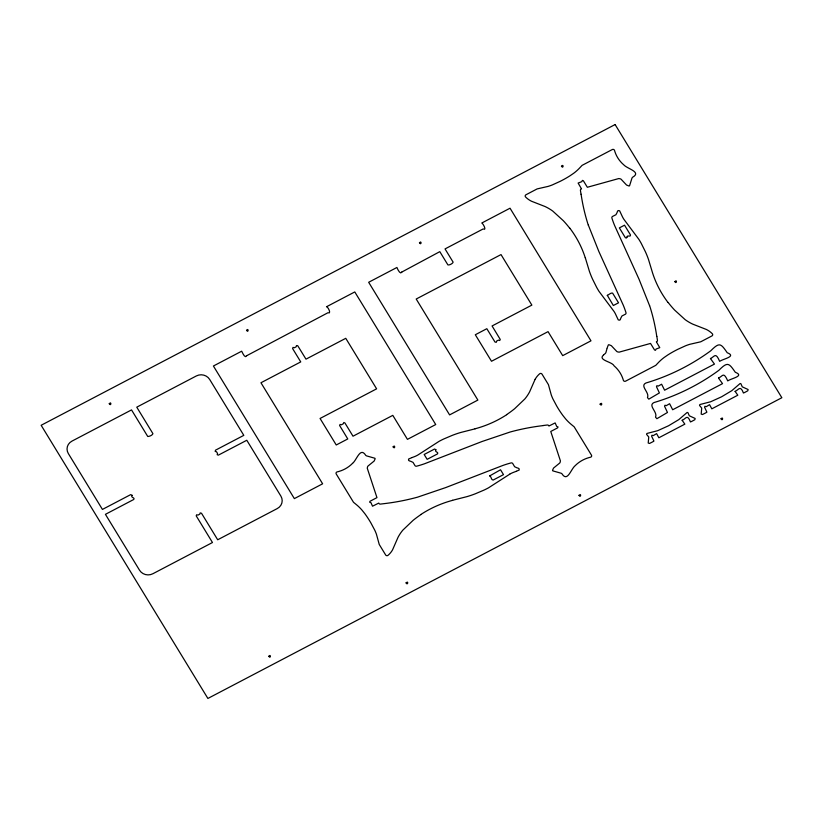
<?xml version="1.0" encoding="UTF-8"?>
<svg xmlns="http://www.w3.org/2000/svg" width="823" height="823" viewBox="0 0 823 823"><rect width="100%" height="100%" fill="white"/><g stroke="black" fill="none" stroke-linecap="round" stroke-linejoin="round"><path stroke-width="1.23" d="M607.014 348.366L608.31 344.95A1.471 1.379 4.3 0 1 608.927 344.714L611.324 345.67L616.797 351.493A4.393 4.094 4.3 0 0 617.847 351.946L619.122 352.151L650.53 343.428L654.522 349.95L655.489 350.3L656.065 349.055L659.768 347.656L656.373 341.812A1.533 1.43 4.3 0 0 657.433 340.259L656.847 336.442M606.921 348.901L605.882 352.645A4.938 4.609 4.3 0 1 605.368 353.396L603.835 354.764M535.125 379.29L529.631 391.83A44.967 41.901 4.3 0 1 524.837 398.97L514.612 408.743A114.973 107.124 4.3 0 1 506.608 414.638M352.532 463.411C356.873 459.913 360.217 446.498 365.793 455.417A4.938 4.609 4.3 0 0 366.605 455.901L374.877 458.246A1.471 1.379 4.3 0 1 375.144 458.823L374.146 461.045L367.953 466.085A4.393 4.094 4.3 0 0 367.48 467.063L367.274 468.246L376.955 497.627L370.011 501.279L369.64 502.174L370.988 502.73L372.531 506.196L378.755 503.09A1.533 1.43 4.3 0 0 380.432 504.098L384.516 503.594A215.554 200.822 4.3 0 0 417.528 497.174L445.696 487.586L503.018 465.396A98.565 91.837 4.3 0 1 511.032 462.927A1.533 1.43 4.3 0 1 512.76 463.565L514.622 466.723L517.029 467.855A17.89 16.666 4.3 0 1 517.513 467.968L518.12 468.164A2.52 2.356 4.3 0 1 519.128 468.853L519.19 470.015L516.638 471.157M603.444 355.063C597.529 360.289 612.281 361.657 614.081 365.844A31.346 29.196 4.3 0 1 622.929 378.868L623.35 380.247A1.533 1.43 4.3 0 0 625.593 381.162L655.787 365.34L657.824 363.18A48.125 44.833 4.3 0 1 664.089 357.521L667.926 354.878A107.278 99.953 4.3 0 1 677.854 349.302L685.518 345.804A54.236 50.532 4.3 0 1 689.818 344.302L700.733 341.792L711.936 335.928A1.533 1.43 4.3 0 0 712.307 333.737A21.46 19.989 4.3 0 0 706.34 329.457L692.843 324.18A44.967 41.901 4.3 0 1 685.137 319.643L674.541 309.993A114.973 107.124 4.3 0 1 668.142 302.473M509.725 474.192L488.492 487.844A94.038 87.608 4.3 0 1 484.089 490.066L475.416 493.749A98.019 91.322 4.3 0 1 466.939 496.639L452.588 500.281M412.117 457.547L414.463 456.642A24.968 23.26 4.3 0 0 417.971 454.954L439.184 441.272A94.038 87.608 4.3 0 1 443.597 439.05L452.259 435.367A98.019 91.322 4.3 0 1 460.746 432.476L475.087 428.834M411.839 457.66L408.578 459.039L408.558 460.252A2.52 2.356 4.3 0 0 409.566 460.942L410.163 461.147A17.89 16.666 4.3 0 0 410.646 461.261L413.053 462.392L414.926 465.551A1.533 1.43 4.3 0 0 416.644 466.178A98.565 91.837 4.3 0 0 424.658 463.719L481.98 441.529L510.167 432.003A215.554 200.822 4.3 0 1 543.17 425.594M516.381 471.26L513.223 472.474A24.968 23.26 4.3 0 0 509.704 474.161M543.17 425.522L547.244 425.018A1.533 1.43 4.3 0 1 548.92 426.026L555.155 422.919L556.687 426.386L558.035 426.942L557.603 427.878L550.762 431.468L560.412 460.87L560.206 462.053A4.393 4.094 4.3 0 1 559.733 463.02L553.54 468.071L552.542 470.293A1.471 1.379 4.3 0 0 552.799 470.869L561.07 473.215A4.938 4.609 4.3 0 1 561.883 473.698C567.469 482.617 570.812 469.203 575.143 465.705A31.346 29.196 4.3 0 1 589.021 457.598L590.503 457.228A1.533 1.43 4.3 0 0 591.459 455.14L574.166 426.818L571.82 424.894A48.125 44.833 4.3 0 1 565.689 418.989L562.819 415.389A107.278 99.953 4.3 0 1 556.729 406.068L552.891 398.888A54.236 50.532 4.3 0 1 551.245 394.855L548.437 384.66L542.018 374.146A1.533 1.43 4.3 0 0 539.662 373.776A21.46 19.989 4.3 0 0 535.145 379.3M649.553 305.611L639.029 279.223L614.627 225.543A98.565 91.837 4.3 0 1 611.9 218.044A1.533 1.43 4.3 0 1 612.559 216.439L615.933 214.731L617.116 212.499A17.89 16.666 4.3 0 1 617.229 212.046L617.435 211.49A2.52 2.356 4.3 0 1 618.166 210.554L619.626 210.781L622.116 216.099A24.968 23.26 4.3 0 0 623.957 219.391L638.854 239.328A94.038 87.608 4.3 0 1 641.282 243.454L645.325 251.581A98.019 91.322 4.3 0 1 648.514 259.523L652.567 272.927A106.949 99.645 4.3 0 0 668.05 302.535M588.332 225.101L598.846 251.478L623.258 305.168A98.565 91.837 4.3 0 1 625.984 312.668A1.533 1.43 4.3 0 1 625.326 314.263L621.951 315.97L620.768 318.213A17.89 16.666 4.3 0 1 620.645 318.655L620.449 319.221A2.52 2.356 4.3 0 1 619.719 320.157L618.258 319.921L615.769 314.602A24.968 23.26 4.3 0 0 613.927 311.31L599.021 291.383A94.038 87.608 4.3 0 1 596.603 287.258L592.55 279.131A98.019 91.322 4.3 0 1 589.361 271.189L585.307 257.774M581.038 194.259L580.441 190.452A1.533 1.43 4.3 0 1 581.511 188.899L578.116 183.056L581.82 181.657L582.396 180.402L583.363 180.751L587.344 187.274L618.762 178.56L620.038 178.756A4.393 4.094 4.3 0 1 621.077 179.208L626.56 185.041L628.957 185.998A1.471 1.379 4.3 0 0 629.564 185.751L631.992 178.066A4.938 4.609 4.3 0 1 632.506 177.315C641.991 171.986 627.373 168.921 623.793 164.867A31.346 29.196 4.3 0 1 614.956 151.844L614.534 150.455A1.533 1.43 4.3 0 0 612.291 149.539L582.087 165.361L580.061 167.532A48.125 44.833 4.3 0 1 573.796 173.19L569.958 175.824A107.278 99.953 4.3 0 1 560.021 181.41L552.356 184.908A54.236 50.532 4.3 0 1 548.056 186.41L537.141 188.909L525.938 194.784A1.533 1.43 4.3 0 0 525.568 196.975A21.46 19.989 4.3 0 0 531.545 201.254L545.032 206.522A44.967 41.901 4.3 0 1 552.747 211.069L563.333 220.708A114.973 107.124 4.3 0 1 569.742 228.238M588.27 225.111A215.554 200.822 4.3 0 1 581.1 194.249M569.835 228.177A106.949 99.645 4.3 0 1 585.256 257.794M421.006 514.396A106.949 99.645 4.3 0 1 452.609 500.333M421.067 514.478A114.973 107.124 4.3 0 0 413.074 520.373L402.838 530.146A44.967 41.901 4.3 0 0 398.044 537.285L392.561 549.826A21.46 19.989 4.3 0 1 388.003 555.34A1.533 1.43 4.3 0 1 385.658 554.969L379.238 544.456L376.44 534.25A54.236 50.532 4.3 0 0 374.784 530.228L370.957 523.047A107.278 99.953 4.3 0 0 364.877 513.717L361.997 510.126A48.125 44.833 4.3 0 0 355.855 504.211L353.509 502.297L336.226 473.976A1.533 1.43 4.3 0 1 337.183 471.888L338.665 471.517A31.346 29.196 4.3 0 0 352.511 463.38M506.67 414.72A106.949 99.645 4.3 0 1 475.077 428.783M649.614 305.59A215.554 200.822 4.3 0 1 656.775 336.453M682.154 420.306L684.849 424.143L658.853 437.774L656.6 433.618L653.328 435.583L651.909 435.264L651.621 436.19L653.915 441.077A33.095 30.832 4.3 0 1 652.732 441.828L649.542 443.453L648.215 443.041L648.75 437.013L646.539 434.307L646.919 433.464L657.67 430.696L668.615 425.728L678.841 419.596L687.154 412.426L687.925 412.621L689.293 415.769L695.137 418.454L694.838 419.72L691.711 421.407A33.383 31.099 4.3 0 1 690.446 421.942C687.236 413.393 685.672 419.205 682.164 420.224M710.455 358.54L714.457 364.085L664.603 390.205L661.62 384.218L658.184 386.11L656.898 385.689L656.476 386.707L659.398 392.931L648.812 399.155L647.464 397.612C649.903 392.489 639.45 385.936 645.952 382.993C669.233 376.101 691.197 365.114 710.784 350.763C719.6 341.936 720.753 343.356 727.213 352.717C736.945 356.524 723.16 358.787 719.662 361.359C715.557 351.637 714.529 356.76 710.455 358.54M718.53 378.096L722.532 383.631L672.669 409.751L669.613 403.723L666.26 405.657L664.974 405.245L664.552 406.264L667.474 412.477L656.877 418.701L655.53 417.158C657.978 412.035 647.516 405.482 654.018 402.54C677.298 395.647 699.272 384.66 718.86 370.319C727.676 361.482 728.828 362.902 735.289 372.263C745.021 376.07 731.225 378.343 727.738 380.905C723.458 371.111 722.779 376.368 718.541 378.004M735.114 391.378L737.809 395.215L711.813 408.836L709.56 404.679L706.299 406.655L704.869 406.325L704.591 407.262L706.885 412.148A33.095 30.832 4.3 0 1 705.692 412.899L702.503 414.525L701.186 414.113L701.71 408.085L699.499 405.379L699.879 404.535L710.64 401.768L721.576 396.799L731.812 390.668L740.124 383.497L740.895 383.693L742.253 386.841L748.107 389.526L747.798 390.791L744.681 392.478A33.383 31.099 4.3 0 1 743.416 393.013C740.422 384.67 738.416 390.092 735.114 391.378M132.164 495.374C130.106 497.73 135.425 497.401 133.779 499.468L105.426 514.334L139.54 570.226A9.773 9.115 4.3 0 0 152.883 573.734L212.468 542.522L196.203 515.846L196.646 514.756L197.973 515.105L199.814 514.138L200.174 512.904L201.512 513.254L217.694 539.775L277.289 508.552A9.773 9.115 4.3 0 0 280.91 496.156L246.797 440.264L218.362 455.14L217.19 454.718L217.55 453.483L216.5 451.755L215.163 451.405L215.523 450.171L243.803 435.357L209.68 379.454A9.773 9.115 4.3 0 0 196.347 375.946L136.762 407.169L152.944 433.69C152.245 435.336 149.508 436.447 147.759 436.499L131.526 409.905L71.94 441.128A9.773 9.115 4.3 0 0 68.319 453.524L102.433 509.427L130.703 494.613L132.164 495.374M246.591 355.762C244.945 359.126 242.157 351.884 241.684 351.195L213.414 366.009L294.356 498.615L322.626 483.801L260.953 382.757L300.745 361.904L292.607 348.571L293.019 347.399L294.346 347.748L296.187 346.792L296.475 345.588L297.72 345.701L305.981 359.157L345.773 338.315L376.615 388.837L320.065 418.465L336.247 444.986L347.769 438.947L339.58 425.45L340.115 424.411L341.37 424.802L343.212 423.835L343.829 422.508L344.909 422.95L353.005 436.211L392.797 415.358L407.447 439.359L435.727 424.545L354.785 291.939L326.505 306.753C328.058 306.588 331.782 314.458 327.935 312.75L246.591 355.762M401.84 272.032C400.276 275.396 397.118 268.133 396.943 267.465L368.663 282.279L449.605 414.895L477.875 400.081L416.201 299.027L501.022 254.585L531.864 305.117L492.072 325.959L500.261 339.457L499.726 340.506L498.46 340.115L496.629 341.072L496.269 342.317L494.983 342.039L486.835 328.706L475.313 334.745L491.506 361.266L548.056 331.638L562.706 355.639L590.976 340.825L510.034 208.209L481.764 223.023C482.504 222.632 487.473 231.17 483.142 228.959L445.037 248.916L453.134 262.177C452.732 263.597 449.368 265.345 447.907 264.913L439.811 251.653L401.84 272.032M435.902 449.78C434.009 452.053 439.163 451.961 437.486 453.915L427.137 459.337L424.174 454.481L434.595 449.019L435.902 449.78M489.726 475.889C491.67 476.97 490.93 479.819 493.152 480.056L503.501 474.634L500.538 469.779L489.726 475.889M607.302 295.334L613.351 305.518L618.526 302.813L612.6 293.101C610.687 292.679 609.133 294.634 607.302 295.334M626.992 237.158L626.385 238.001L625.377 237.734L619.359 227.899L624.534 225.183L630.459 234.894C631.107 237.436 626.55 234.668 626.992 237.158M109.253 403.723C111.259 406.901 111.568 400.678 109.253 403.723M246.53 330.362C248.381 333.562 248.937 327.42 246.54 330.29M268.792 656.291C270.602 659.501 271.271 653.369 268.792 656.291M393.116 446.91C395.215 450.037 395.246 443.895 393.116 446.848M406.078 582.921C407.807 586.099 408.733 580.04 406.078 582.859M419.463 242.826C421.397 245.974 421.829 239.894 419.463 242.764M561.481 166.236C563.23 169.456 564.043 163.293 561.481 166.236M579.001 495.384C580.657 498.594 581.696 492.535 579.011 495.323M600.101 404.175C601.901 407.334 602.703 401.243 600.101 404.114M674.829 281.61C676.619 284.83 677.329 278.668 674.829 281.61M721.03 418.794C722.841 422.024 723.438 415.862 721.03 418.794M615.11 124.551L41.15 425.275L207.89 698.449L781.85 397.725L615.11 124.551"/></g></svg>
